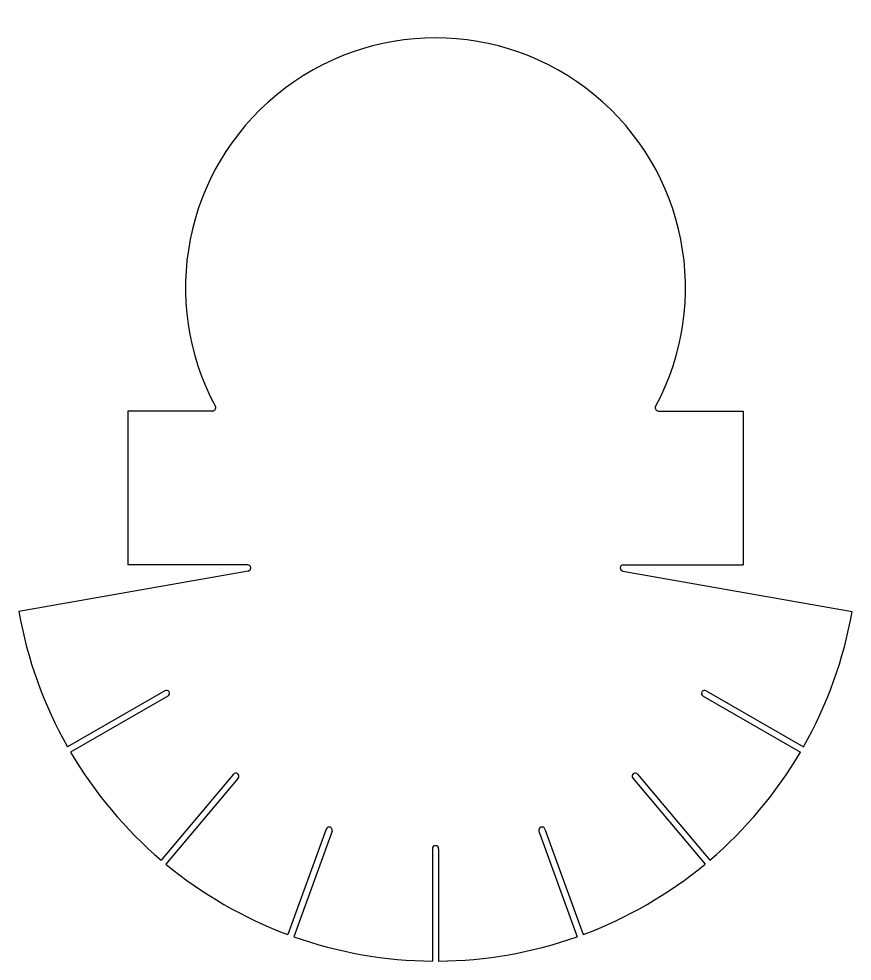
# Model space of a CAD drawing. Header units: millimetres. Extents: x -108 to 108, y -110 to 135.
import ezdxf

# ---------------------------------------------------------------- set-up
doc = ezdxf.new("R2010")
doc.units = ezdxf.units.MM
doc.header["$MEASUREMENT"] = 0

# ---------------------------------------------------------------- blocks, each defined once
blk = doc.blocks.new('PCB-OUTLINE')
at = {"linetype": 'Continuous'}
for p, q in [((-80, -32), (-80, -72)), ((-57.93, -32), (-80, -32)), ((57.93, -32), (80, -32)), ((80, -32), (80, -72)), ((-48.84, -72), (-80, -72)), ((48.84, -72), (80, -72)), ((-48.7, -73.59), (-108.33, -84.1)), ((48.7, -73.59), (108.33, -84.1)), ((-70.37, -104.71), (-95.66, -119.31)), ((70.37, -104.71), (95.66, -119.31)), ((-69.57, -106.09), (-94.86, -120.69)), ((69.57, -106.09), (94.86, -120.69)), ((-52.55, -126.38), (-71.32, -148.75)), ((52.55, -126.38), (71.32, -148.75)), ((-51.32, -127.41), (-70.09, -149.78)), ((51.32, -127.41), (70.09, -149.78)), ((-28.39, -140.65), (-38.37, -168.09)), ((-26.88, -141.2), (-36.87, -168.64)), ((26.88, -141.2), (36.87, -168.64)), ((28.39, -140.65), (38.37, -168.09)), ((-0.8, -145.8), (-0.8, -175)), ((0.8, -145.8), (0.8, -175))]:
    blk.add_line(p, q, dxfattribs=at)
for centre, radius, start, end in [((0, 0), 65, 331.6951, 208.3049), ((-57.93, -31.2), 0.8, 270, 28.3049), ((57.93, -31.2), 0.8, 151.6951, 270), ((-48.84, -72.8), 0.8, 280, 90), ((48.84, -72.8), 0.8, 90, 260), ((0, -65), 110, 190, 209.5833), ((0, -65), 110, 330.4167, 350), ((-69.97, -105.4), 0.8, 300, 120), ((69.97, -105.4), 0.8, 60, 240), ((0, -65), 110, 210.4167, 229.5833), ((0, -65), 110, 310.4167, 329.5833), ((-51.94, -126.9), 0.8, 320, 140), ((51.94, -126.9), 0.8, 40, 220), ((-27.64, -140.93), 0.8, 340, 160), ((27.64, -140.93), 0.8, 20, 200), ((0, -145.8), 0.8, 0, 180), ((0, -65), 110, 230.4167, 249.5833), ((0, -65), 110, 290.4167, 309.5833), ((0, -65), 110, 250.4167, 269.5833), ((0, -65), 110, 270.4167, 289.5833)]:
    blk.add_arc(centre, radius, start, end, dxfattribs=at)

msp = doc.modelspace()

# ---------------------------------------------------------------- block references
at = {"linetype": 'Continuous', "rotation": 360}
msp.add_blockref('PCB-OUTLINE', (0, 65), dxfattribs=at)

doc.saveas('drawing.dxf')
